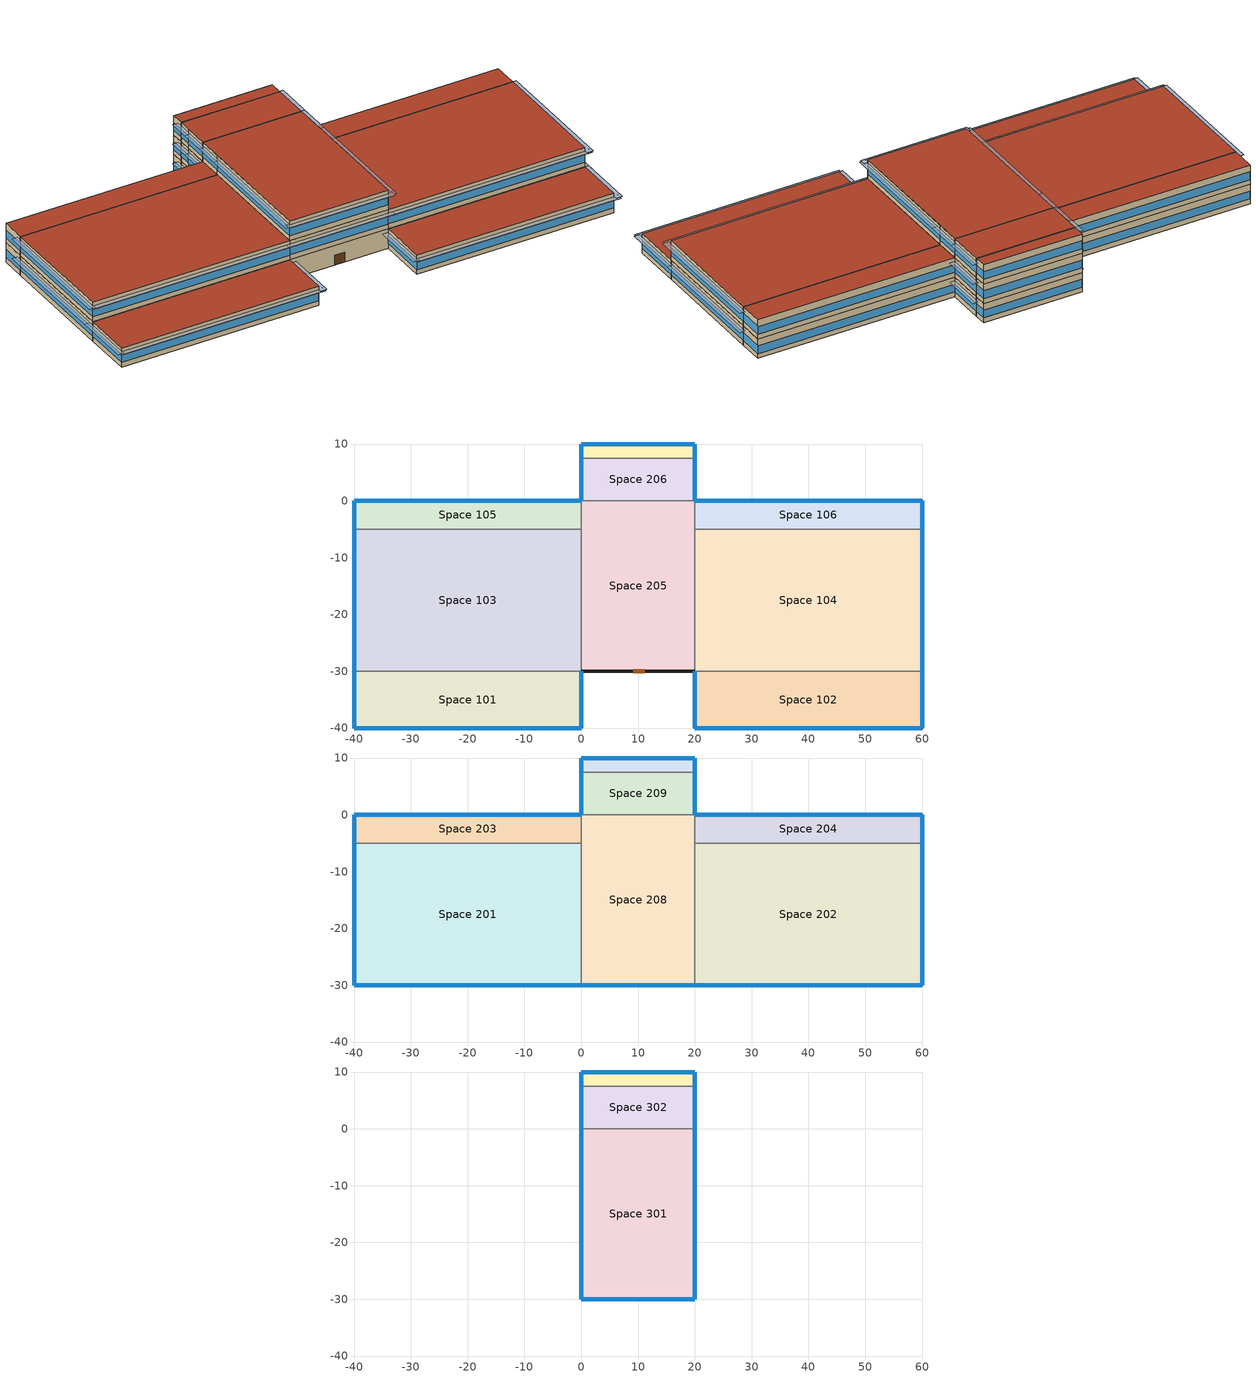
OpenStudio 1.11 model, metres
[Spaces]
Space 101
 floor ground: 0,-30 0,-40 -40,-40 -40,-30 z0
 wall outside: -40,-30 -40,-40 0,-40 0,-30 z0:4
 wall to Space 103: 0,-30 -40,-30 z0:4
 window: -39.97,-40 -0.03,-40 z1:2.6; 0,-39.97 0,-30.03 / -40,-30.03 -40,-39.97 z1:2.61
 roof outside: 0,-40 0,-30 -40,-30 -40,-40 z4
Space 102
 floor ground: 20,-30 60,-30 60,-40 20,-40 z0
 wall outside: 20,-30 20,-40 60,-40 60,-30 z0:4
 wall to Space 104: 60,-30 20,-30 z0:4
 window: 20.03,-40 59.97,-40 z1:2.6; 60,-39.97 60,-30.03 / 20,-30.03 20,-39.97 z1:2.61
 roof outside: 60,-40 60,-30 20,-30 20,-40 z4
Space 103
 floor ground: 0,-5 0,-30 -40,-30 -40,-5 z0
 wall outside: -40,-5 -40,-30 z0:4
 wall to Space 105: 0,-5 -40,-5 z0:4
 wall to Space 205: 0,-30 0,-5 z0:4
 window: -40,-5.03 -40,-29.97 z1:2.6
Space 104
 floor ground: 60,-5 60,-30 20,-30 20,-5 z0
 wall outside: 60,-30 60,-5 z0:4
 wall to Space 205: 20,-5 20,-30 z0:4
 wall to Space 106: 60,-5 20,-5 z0:4
 window: 60,-29.97 60,-5.03 z1:2.6
Space 105
 floor ground: 0,0 0,-5 -40,-5 -40,0 z0
 wall outside: 0,0 -40,0 -40,-5 z0:4
 wall to Space 205: 0,-5 0,0 z0:4
 window: -40,-0.03 -40,-4.97 z1:2.62; -0.03,0 -39.97,0 z1:2.6
Space 106
 floor ground: 60,0 60,-5 20,-5 20,0 z0
 wall outside: 60,-5 60,0 20,0 z0:4
 wall to Space 205: 20,0 20,-5 z0:4
 window: 59.97,0 20.03,0 z1:2.6; 60,-4.97 60,-0.03 z1:2.62
Space 205
 floor ground: 20,0 20,-30 0,-30 0,0 z0
 wall outside: 0,-30 20,-30 z0:4
 wall to Space 206: 20,0 0,0 z0:4
 door: 9.15,-30 11.15,-30 z0:2
Space 206
 floor ground: 20,7.5 20,0 0,0 0,7.5 z0
 wall outside: 0,7.5 0,5 0,0 / 20,0 20,7.5 z0:4
 wall to Space 207: 20,7.5 0,7.5 z0:4
 window: 20,0.03 20,7.47 z1:2.61; 0,4.97 0,0.03 z1:2.62; 0,7.47 0,5.03 z1:2.63
Space 207
 floor ground: 20,10 20,7.5 0,7.5 0,10 z0
 wall outside: 20,7.5 20,10 0,10 0,7.5 z0:4
 window: 19.97,10 0.03,10 z1:2.6; 0,9.97 0,7.53 / 20,7.53 20,9.97 z1:2.63
Space 201
 floor to Space 103: 0,-5 0,-30 -40,-30 -40,-5 z4
 wall outside: -40,-5 -40,-30 0,-30 z4:8
 wall to Space 203: 0,-5 -40,-5 z4:8
 wall to Space 208: 0,-30 0,-5 z4:8
 window: -40,-5.03 -40,-29.97 / -39.97,-30 -0.03,-30 z5:6.6
 roof outside: 0,-30 0,-5 -40,-5 -40,-30 z8
Space 202
 floor to Space 104: 60,-5 60,-30 20,-30 20,-5 z4
 wall outside: 20,-30 60,-30 60,-5 z4:8
 wall to Space 208: 20,-5 20,-30 z4:8
 wall to Space 204: 60,-5 20,-5 z4:8
 window: 60,-29.97 60,-5.03 / 20.03,-30 59.97,-30 z5:6.6
 roof outside: 60,-30 60,-5 20,-5 20,-30 z8
Space 203
 floor to Space 105: 0,0 0,-5 -40,-5 -40,0 z4
 wall outside: 0,0 -40,0 -40,-5 z4:8
 wall to Space 208: 0,-5 0,0 z4:8
 window: -0.03,0 -39.97,0 z5:6.6; -40,-0.03 -40,-4.97 z5:6.62
 roof outside: 0,-5 0,0 -40,0 -40,-5 z8
Space 204
 floor to Space 106: 60,0 60,-5 20,-5 20,0 z4
 wall outside: 60,-5 60,0 20,0 z4:8
 wall to Space 208: 20,0 20,-5 z4:8
 window: 59.97,0 20.03,0 z5:6.6; 60,-4.97 60,-0.03 z5:6.62
 roof outside: 60,-5 60,0 20,0 20,-5 z8
Space 208
 floor to Space 205: 20,0 20,-30 0,-30 0,0 z4
 wall outside: 0,-30 20,-30 z4:8
 wall to Space 209: 20,0 0,0 z4:8
 window: 0.03,-30 19.97,-30 z5:6.6
Space 209
 floor to Space 206: 20,7.5 20,0 0,0 0,7.5 z4
 wall outside: 0,7.5 0,5 0,0 / 20,0 20,7.5 z4:8
 wall to Space 210: 20,7.5 0,7.5 z4:8
 window: 0,4.97 0,0.03 z5:6.62; 0,7.47 0,5.03 z5:6.63; 20,0.03 20,7.47 z5:6.61
Space 210
 floor to Space 207: 20,10 20,7.5 0,7.5 0,10 z4
 wall outside: 20,7.5 20,10 0,10 0,7.5 z4:8
 window: 19.97,10 0.03,10 z5:6.6; 20,7.53 20,9.97 / 0,9.97 0,7.53 z5:6.63
Space 301
 floor to Space 208: 20,0 20,-30 0,-30 0,0 z8
 wall outside: 0,0 0,-5 0,-30 20,-30 20,-5 20,0 z8:12
 wall to Space 302: 20,0 0,0 z8:12
 window: 0.03,-30 19.97,-30 / 20,-29.97 20,-5.03 / 0,-5.03 0,-29.97 z9:10.6; 20,-4.97 20,-0.03 / 0,-0.03 0,-4.97 z9:10.62
 roof outside: 20,-30 20,0 0,0 0,-30 z12
Space 302
 floor to Space 209: 20,7.5 20,0 0,0 0,7.5 z8
 wall outside: 0,7.5 0,5 0,0 / 20,0 20,7.5 z8:12
 wall to Space 303: 20,7.5 0,7.5 z8:12
 window: 0,7.47 0,5.03 z9:10.63; 20,0.03 20,7.47 z9:10.61; 0,4.97 0,0.03 z9:10.62
 roof outside: 20,0 20,7.5 0,7.5 0,0 z12
Space 303
 floor to Space 210: 20,10 20,7.5 0,7.5 0,10 z8
 wall outside: 20,7.5 20,10 0,10 0,7.5 z8:12
 window: 20,7.53 20,9.97 / 0,9.97 0,7.53 z9:10.63; 19.97,10 0.03,10 z9:10.6
 roof outside: 20,7.5 20,10 0,10 0,7.5 z12
shading: 0,-30.78 0,-4.22 -1.2,-4.22 -1.2,-30.78 z11.4; 21.21,-0.78 21.21,8.28 20,8.28 20,-0.78 z11.42; 0.78,-31.2 0.78,-30 -40.78,-30 -40.78,-31.2 z7.4; 0,-0.78 0,5.78 -1.21,5.78 -1.21,-0.78 z3.42; 0,4.21 0,8.29 -1.22,8.29 -1.22,4.21 z3.45; 0.78,-41.2 0.78,-40 -40.78,-40 -40.78,-41.2 z3.4; 20.78,-31.2 20.78,-30 -0.78,-30 -0.78,-31.2 z11.41; 21.2,-30.78 21.2,-4.22 20,-4.22 20,-30.78 z11.4; 61.2,-30.78 61.2,-4.22 60,-4.22 60,-30.78 z3.4; -40,-40.78 -40,-29.22 -41.21,-29.22 -41.21,-40.78 z3.41; 60.78,-31.2 60.78,-30 19.22,-30 19.22,-31.2 z7.4; 0,-0.78 0,5.78 -1.21,5.78 -1.21,-0.78 z11.42; 61.21,-40.78 61.21,-29.22 60,-29.22 60,-40.78 z3.41; 1.21,-40.78 1.21,-29.22 0,-29.22 0,-40.78 z3.41; 21.21,-0.78 21.21,8.28 20,8.28 20,-0.78 z7.42; 0,4.21 0,8.29 -1.22,8.29 -1.22,4.21 z7.45; 0,-5.78 0,0.78 -1.21,0.78 -1.21,-5.78 z11.42; 20,-40.78 20,-29.22 18.79,-29.22 18.79,-40.78 z3.41; 21.21,-0.78 21.21,8.28 20,8.28 20,-0.78 z3.42; 60.78,-41.2 60.78,-40 19.22,-40 19.22,-41.2 z3.4; 0,-0.78 0,5.78 -1.21,5.78 -1.21,-0.78 z7.42; 21.21,-5.78 21.21,0.78 20,0.78 20,-5.78 z11.42; -40,-30.78 -40,-4.22 -41.2,-4.22 -41.2,-30.78 z3.4; 0,4.21 0,8.29 -1.22,8.29 -1.22,4.21 z11.45; -40,-30.78 -40,-4.22 -41.2,-4.22 -41.2,-30.78 z7.4; 61.2,-30.78 61.2,-4.22 60,-4.22 60,-30.78 z7.4; 20.78,-31.2 20.78,-30 -0.78,-30 -0.78,-31.2 z7.41
[Building]
Building 1: Space Type=189.1-2009 - Office - OpenOffice - CZ4-8; Default Construction Set=189.1-2009 - CZ5 - Office
[Site]
SYDNEY: Latitude {deg}=-33.95; Longitude {deg}=151.18; Time Zone {hr}=10; Elevation {m}=3
[ClimateZones]
Climate Zone Institution Name 1=ASHRAE; Climate Zone Document Name 1=ANSI/ASHRAE Standard 169; Climate Zone Document Year 1=2006; Climate Zone Institution Name 2=CEC; Climate Zone Document Name 2=California Climate Zone Descriptions; Climate Zone Document Year 2=1995
[SizingPeriod:DesignDay] Sky Clearness=0; Rain Indicator=0; Snow Indicator=0; Day of Month=21; Daylight Saving Time Indicator=0; Dry-Bulb Temperature Range Modifier Type=DefaultMultipliers
Name | Maximum Dry-Bulb Temperature {C} | Daily Dry-Bulb Temperature Range {deltaC} | Humidity Indicating Conditions at Maximum Dry-Bulb | Barometric Pressure {Pa} | Wind Speed {m/s} | Wind Direction {deg} | Month | Day Type | Humidity Indicating Type | Solar Model Indicator | ASHRAE Taub | ASHRAE Taud
Piacenza Ann Clg .4% Condns WB=>MDB | 30.1 | 11.9 | 24.6 | 99726 | 2.3 | 90 | 8 | SummerDesignDay | Wetbulb | ASHRAETau | 0.48 | 1.935
Piacenza Ann Htg Wind 99.6% Condns WS=>MCDB | 5.8 | 0 | 5.8 | 99726 | 8.9 | 250 | 1 | WinterDesignDay | Wetbulb | ASHRAEClearSky
Piacenza Ann Hum_n 99.6% Condns DP=>MCDB | 3.5 | 0 | -11.3 | 99726 | 2 | 250 | 1 | WinterDesignDay | Dewpoint | ASHRAEClearSky
Piacenza Ann Clg .4% Condns DP=>MDB | 27.4 | 11.9 | 23 | 99726 | 2.3 | 90 | 8 | SummerDesignDay | Dewpoint | ASHRAETau | 0.48 | 1.935
Piacenza Ann Clg .4% Condns DB=>MWB | 33.1 | 11.9 | 22.7 | 99726 | 2.3 | 90 | 8 | SummerDesignDay | Wetbulb | ASHRAETau | 0.48 | 1.935
Piacenza Ann Htg 99.6% Condns DB | -6.1 | 0 | -6.1 | 99726 | 2 | 250 | 1 | WinterDesignDay | Wetbulb | ASHRAEClearSky
Piacenza Ann Clg .4% Condns Enth=>MDB | 30.3 | 11.9 | 74900 | 99726 | 2.3 | 90 | 8 | SummerDesignDay | Enthalpy | ASHRAETau | 0.48 | 1.935
Tabriz Ann Clg .4% Condns Enth=>MDB | 31.2 | 12.1 | 57800 | 86008 | 4.4 | 270 | 8 | SummerDesignDay | Enthalpy | ASHRAETau | 0.602 | 1.541
Tabriz Ann Clg .4% Condns DP=>MDB | 23.5 | 12.1 | 14.1 | 86008 | 4.4 | 270 | 8 | SummerDesignDay | Dewpoint | ASHRAETau | 0.602 | 1.541
Tabriz Ann Htg 99.6% Condns DB | -10.9 | 0 | -10.9 | 86008 | 2.8 | 80 | 1 | WinterDesignDay | Wetbulb | ASHRAEClearSky
Tabriz Ann Hum_n 99.6% Condns DP=>MCDB | -5 | 0 | -17.1 | 86008 | 2.8 | 80 | 1 | WinterDesignDay | Dewpoint | ASHRAEClearSky
Tabriz Ann Clg .4% Condns WB=>MDB | 31 | 12.1 | 18.4 | 86008 | 4.4 | 270 | 8 | SummerDesignDay | Wetbulb | ASHRAETau | 0.602 | 1.541
Tabriz Ann Htg Wind 99.6% Condns WS=>MCDB | -0.4 | 0 | -0.4 | 86008 | 10.3 | 80 | 1 | WinterDesignDay | Wetbulb | ASHRAEClearSky
Tabriz Ann Clg .4% Condns DB=>MWB | 35.2 | 12.1 | 16.6 | 86008 | 4.4 | 270 | 8 | SummerDesignDay | Wetbulb | ASHRAETau | 0.602 | 1.541
SYDNEY Ann Clg .4% Condns WB=>MDB | 27.3 | 6.5 | 23.1 | 101289 | 6.4 | 30 | 2 | SummerDesignDay | Wetbulb | ASHRAETau | 0.388 | 2.368
SYDNEY Ann Htg Wind 99.6% Condns WS=>MCDB | 14.2 | 0 | 14.2 | 101289 | 14.5 | 320 | 7 | WinterDesignDay | Wetbulb | ASHRAEClearSky
SYDNEY Ann Clg .4% Condns DB=>MWB | 32.8 | 6.5 | 19.6 | 101289 | 6.4 | 30 | 2 | SummerDesignDay | Wetbulb | ASHRAETau | 0.388 | 2.368
SYDNEY Ann Hum_n 99.6% Condns DP=>MCDB | 16.4 | 0 | -3 | 101289 | 2.3 | 320 | 7 | WinterDesignDay | Dewpoint | ASHRAEClearSky
SYDNEY Ann Clg .4% Condns Enth=>MDB | 27.7 | 6.5 | 68600 | 101289 | 6.4 | 30 | 2 | SummerDesignDay | Enthalpy | ASHRAETau | 0.388 | 2.368
SYDNEY Ann Clg .4% Condns DP=>MDB | 24.8 | 6.5 | 21.9 | 101289 | 6.4 | 30 | 2 | SummerDesignDay | Dewpoint | ASHRAETau | 0.388 | 2.368
SYDNEY Ann Htg 99.6% Condns DB | 6 | 0 | 6 | 101289 | 2.3 | 320 | 7 | WinterDesignDay | Wetbulb | ASHRAEClearSky
[DefaultConstructionSet] Interior Partition Construction=Interior Partition
Name | Default Exterior Surface Constructions | Default Interior Surface Constructions | Default Ground Contact Surface Constructions | Default Exterior SubSurface Constructions | Default Interior SubSurface Constructions
189.1-2009 - CZ1 - Office | Default Surface Constructions 31 | Default Surface Constructions 32 | Default Surface Constructions 33 | Default Sub Surface Constructions 21 | Default Sub Surface Constructions 22
189.1-2009 - CZ5 - Office | Default Surface Constructions 13 | Default Surface Constructions 14 | Default Surface Constructions 15 | Default Sub Surface Constructions 9 | Default Sub Surface Constructions 10
189.1-2009 - CZ1 - Officegroupmodification | Default Surface Constructions 1 | Default Surface Constructions 2 | Default Surface Constructions 3 | Default Sub Surface Constructions 1 | Default Sub Surface Constructions 2
189.1-2009 - CZ1 - Office group3 | Default Surface Constructions 28 | Default Surface Constructions 29 | Default Surface Constructions 30 | Default Sub Surface Constructions 19 | Default Sub Surface Constructions 20
[DefaultSurfaceConstructions]
Name | Floor Construction | Wall Construction | Roof Ceiling Construction
Default Surface Constructions 1 | ASHRAE 189.1-2009 ExtRoof IEAD mymodel | ASHRAE 189.1-2009 ExtWall Mass mymodel | ASHRAE 189.1-2009 ExtRoof IEAD ClimateZone 1
Default Surface Constructions 2; Default Surface Constructions 14; Default Surface Constructions 29; Default Surface Constructions 32 | Interior Floor | Interior Wall | Interior Ceiling
Default Surface Constructions 3; Default Surface Constructions 15; Default Surface Constructions 30; Default Surface Constructions 33 | ExtSlabCarpet 4in ClimateZone 1-8 | ExtSlabCarpet 4in ClimateZone 1-8 | ExtSlabCarpet 4in ClimateZone 1-8
Default Surface Constructions 13 | ExtSlabCarpet 4in ClimateZone 1-8 | ASHRAE 189.1-2009 ExtWall Mass ClimateZone 5 | ASHRAE 189.1-2009 ExtRoof IEAD ClimateZone 2-5
Default Surface Constructions 28 | ExtSlabCarpet 4in ClimateZone 1-8 | ASHRAE 189.1-2009 ExtWall Mass mymodification3 | ASHRAE 189.1-2009 ExtRoof IEAD mymodification3
Default Surface Constructions 31 | ExtSlabCarpet 4in ClimateZone 1-8 | ASHRAE 189.1-2009 ExtWall Mass ClimateZone 1 | ASHRAE 189.1-2009 ExtRoof IEAD ClimateZone 1
[Construction]
ExtSlabCarpet 4in ClimateZone 1-8: MAT-CC05 4 HW CONCRETE, CP02 CARPET PAD
ASHRAE 189.1-2009 ExtWall Mass ClimateZone 1; ASHRAE 189.1-2009 ExtWall Mass mymodification3: 1IN Stucco, 8IN Concrete HW, Wall Insulation [31], 1/2IN Gypsum
ASHRAE 189.1-2009 ExtRoof IEAD ClimateZone 1: Roof Membrane, Roof Insulation [18] 1, Metal Decking 2
Interior Floor: F16 Acoustic tile, F05 Ceiling air space resistance, M11 100mm lightweight concrete
Interior Wall: G01a 19mm gypsum board, F04 Wall air space resistance, G01a 19mm gypsum board
Interior Ceiling: M11 100mm lightweight concrete, F05 Ceiling air space resistance, F16 Acoustic tile
ASHRAE 189.1-2009 ExtWindow ClimateZone 1: Theoretical Glass [167]
Exterior Door: F08 Metal surface, I01 25mm insulation board
Interior Window: Clear 3mm
Interior Door; Interior Partition: G05 25mm wood
ASHRAE 189.1-2009 ExtRoof IEAD ClimateZone 2-5: Roof Membrane, Roof Insulation [21], Metal Decking
ASHRAE 189.1-2009 ExtWindow ClimateZone 4-5: Theoretical Glass [207]
ASHRAE 189.1-2009 ExtWall Mass ClimateZone 5: 1IN Stucco, 8IN Concrete HW, Wall Insulation [40], 1/2IN Gypsum
ASHRAE 189.1-2009 ExtRoof IEAD mymodel: Roof Membrane, Roof Insulation [21] 2, Metal Decking 3
ASHRAE 189.1-2009 ExtWall Mass mymodel: 1IN Stucco, 8IN Concrete HW, Wall Insulation [35] 1, 1/2IN Gypsum 1
ASHRAE 189.1-2009 ExtRoof IEAD mymodification3: Roof Membrane, Roof Insulation [18], 1/2IN Gypsum
[Material] Thermal Absorptance=0.9
Name | Roughness | Thickness {m} | Conductivity {W/m-K} | Density {kg/m3} | Specific Heat {J/kg-K} | Solar Absorptance | Visible Absorptance
MAT-CC05 4 HW CONCRETE | Rough | 0.1016 | 1.311 | 2240 | 836.8 | 0.85 | 0.85
1IN Stucco | Smooth | 0.0253 | 0.6918 | 1858 | 837 | 0.92 | 0.92
8IN Concrete HW | MediumRough | 0.2033 | 1.7296 | 2243 | 837 | 0.65 | 0.65
Wall Insulation [31] | MediumRough | 0.0337 | 0.0432 | 91 | 837 | 0.5 | 0.5
1/2IN Gypsum; 1/2IN Gypsum 1 | Smooth | 0.0127 | 0.16 | 784.9 | 830 | 0.4 | 0.4
Roof Membrane | VeryRough | 0.0095 | 0.16 | 1121.29 | 1460 | 0.7 | 0.7
Roof Insulation [18]; Roof Insulation [18] 1 | MediumRough | 0.1693 | 0.049 | 265 | 836.8 | 0.7 | 0.7
Metal Decking; Metal Decking 2; Metal Decking 3 | MediumSmooth | 0.0015 | 45.006 | 7680 | 418.4 | 0.6 | 0.6
F16 Acoustic tile | MediumSmooth | 0.0191 | 0.06 | 368 | 590 | 0.3 | 0.3
M11 100mm lightweight concrete | MediumRough | 0.1016 | 0.53 | 1280 | 840 | 0.5 | 0.5
G01a 19mm gypsum board | MediumSmooth | 0.019 | 0.16 | 800 | 1090 | 0.4 | 0.4
F08 Metal surface | Smooth | 0.0008 | 45.28 | 7824 | 500 | 0.7 | 0.7
I01 25mm insulation board | MediumRough | 0.0254 | 0.03 | 43 | 1210 | 0.6 | 0.6
G05 25mm wood | MediumSmooth | 0.0254 | 0.15 | 608 | 1630 | 0.5 | 0.5
Roof Insulation [21]; Roof Insulation [21] 2 | MediumRough | 0.2105 | 0.049 | 265 | 836.8 | 0.7 | 0.7
Wall Insulation [40] | MediumRough | 0.0794 | 0.0432 | 91 | 837 | 0.5 | 0.5
Wall Insulation [35] 1 | MediumRough | 0.0452 | 0.0432 | 91 | 837 | 0.5 | 0.5
[Material:NoMass]
CP02 CARPET PAD: Roughness=Smooth; Thermal Resistance {m2-K/W}=0.1; Thermal Absorptance=0.9; Solar Absorptance=0.8; Visible Absorptance=0.8
[Material:AirGap]
Name | Thermal Resistance {m2-K/W}
F05 Ceiling air space resistance | 0.18
F04 Wall air space resistance | 0.15
[DefaultSubSurfaceConstructions]
Name | Fixed Window Construction | Operable Window Construction | Door Construction | Tubular Daylight Dome Construction | Tubular Daylight Diffuser Construction
Default Sub Surface Constructions 1; Default Sub Surface Constructions 19; Default Sub Surface Constructions 21 | ASHRAE 189.1-2009 ExtWindow ClimateZone 1 | ASHRAE 189.1-2009 ExtWindow ClimateZone 1 | Exterior Door | Interior Window | Interior Window
Default Sub Surface Constructions 2; Default Sub Surface Constructions 10; Default Sub Surface Constructions 20; Default Sub Surface Constructions 22 | Interior Window | Interior Window | Interior Door
Default Sub Surface Constructions 9 | ASHRAE 189.1-2009 ExtWindow ClimateZone 4-5 | ASHRAE 189.1-2009 ExtWindow ClimateZone 4-5 | Exterior Door | Interior Window | Interior Window
[WindowMaterial:Glazing] Optical Data Type=SpectralAverage; Thickness {m}=0.003; Back Side Solar Reflectance at Normal Incidence=0; Back Side Visible Reflectance at Normal Incidence=0; Infrared Transmittance at Normal Incidence=0; Dirt Correction Factor for Solar and Visible Transmittance=1; Solar Diffusing=No
Name | Solar Transmittance at Normal Incidence | Front Side Solar Reflectance at Normal Incidence | Visible Transmittance at Normal Incidence | Front Side Visible Reflectance at Normal Incidence | Front Side Infrared Hemispherical Emissivity | Back Side Infrared Hemispherical Emissivity | Conductivity {W/m-K}
Theoretical Glass [167] | 0.2374 | 0.7126 | 0.2512 | 0.6988 | 0.985 | 0.985 | 2.1073
Clear 3mm | 0.837 | 0.075 | 0.898 | 0.081 | 0.84 | 0.84 | 0.9
Theoretical Glass [207] | 0.3311 | 0.6189 | 0.44 | 0.51 | 0.9 | 0.9 | 0.0133
[SpaceType] Standards Building Type=Office
Name | Default Schedule Set | Design Specification Outdoor Air Object | Standards Space Type
189.1-2009 - Office - BreakRoom - CZ1-3 | 189.1-2009 - Office - BreakRoom - CZ1-3 Schedule Set | 189.1-2009 - Office - BreakRoom - CZ1-3 Ventilation | BreakRoom
189.1-2009 - Office - ClosedOffice - CZ1-3 | 189.1-2009 - Office - ClosedOffice - CZ1-3 Schedule Set | 189.1-2009 - Office - ClosedOffice - CZ1-3 Ventilation | ClosedOffice
189.1-2009 - Office - Conference - CZ1-3 | 189.1-2009 - Office - Conference - CZ1-3 Schedule Set | 189.1-2009 - Office - Conference - CZ1-3 Ventilation | Conference
189.1-2009 - Office - Corridor - CZ1-3 | 189.1-2009 - Office - Corridor - CZ1-3 Schedule Set | 189.1-2009 - Office - Corridor - CZ1-3 Ventilation | Corridor
189.1-2009 - Office - OpenOffice - CZ1-3 | 189.1-2009 - Office - OpenOffice - CZ1-3 Schedule Set | 189.1-2009 - Office - OpenOffice - CZ1-3 Ventilation | OpenOffice
189.1-2009 - Office - Stair - CZ1-3 | 189.1-2009 - Office - Stair - CZ1-3 Schedule Set | 189.1-2009 - Office - Stair - CZ1-3 Ventilation | Stair
189.1-2009 - Office - OpenOffice - CZ4-8 | 189.1-2009 - Office - OpenOffice - CZ4-8 Schedule Set | 189.1-2009 - Office - OpenOffice - CZ4-8 Ventilation | OpenOffice
[DefaultScheduleSet] Lighting Schedule=Office Bldg Light; Infiltration Schedule=Office Infil Quarter On
Name | Number of People Schedule | People Activity Level Schedule | Electric Equipment Schedule
189.1-2009 - Office - BreakRoom - CZ1-3 Schedule Set; 189.1-2009 - Office - Conference - CZ1-3 Schedule Set | Office Misc Occ | Office Activity | Office Bldg Equip
189.1-2009 - Office - ClosedOffice - CZ1-3 Schedule Set; 189.1-2009 - Office - Corridor - CZ1-3 Schedule Set; 189.1-2009 - Office - OpenOffice - CZ1-3 Schedule Set; 189.1-2009 - Office - OpenOffice - CZ4-8 Schedule Set | Office Work Occ | Office Activity | Office Bldg Equip
189.1-2009 - Office - Stair - CZ1-3 Schedule Set
[Lights:Definition] Design Level Calculation Method=Watts/Area
Name | Watts per Space Floor Area {W/m2}
189.1-2009 - Office - BreakRoom - CZ1-3 Lights Definition | 11.625
189.1-2009 - Office - ClosedOffice - CZ1-3 Lights Definition; 189.1-2009 - Office - OpenOffice - CZ1-3 Lights Definition; 189.1-2009 - Office - OpenOffice - CZ4-8 Lights Definition | 10.6563
189.1-2009 - Office - Conference - CZ1-3 Lights Definition | 12.5938
189.1-2009 - Office - Corridor - CZ1-3 Lights Definition | 4.84376
189.1-2009 - Office - Stair - CZ1-3 Lights Definition | 5.81251
[Lights]
Name | Lights Definition | Space or SpaceType
189.1-2009 - Office - BreakRoom - CZ1-3 Lights | 189.1-2009 - Office - BreakRoom - CZ1-3 Lights Definition | 189.1-2009 - Office - BreakRoom - CZ1-3
189.1-2009 - Office - ClosedOffice - CZ1-3 Lights | 189.1-2009 - Office - ClosedOffice - CZ1-3 Lights Definition | 189.1-2009 - Office - ClosedOffice - CZ1-3
189.1-2009 - Office - Conference - CZ1-3 Lights | 189.1-2009 - Office - Conference - CZ1-3 Lights Definition | 189.1-2009 - Office - Conference - CZ1-3
189.1-2009 - Office - Corridor - CZ1-3 Lights | 189.1-2009 - Office - Corridor - CZ1-3 Lights Definition | 189.1-2009 - Office - Corridor - CZ1-3
189.1-2009 - Office - OpenOffice - CZ1-3 Lights | 189.1-2009 - Office - OpenOffice - CZ1-3 Lights Definition | 189.1-2009 - Office - OpenOffice - CZ1-3
189.1-2009 - Office - Stair - CZ1-3 Lights | 189.1-2009 - Office - Stair - CZ1-3 Lights Definition | 189.1-2009 - Office - Stair - CZ1-3
189.1-2009 - Office - OpenOffice - CZ4-8 Lights | 189.1-2009 - Office - OpenOffice - CZ4-8 Lights Definition | 189.1-2009 - Office - OpenOffice - CZ4-8
[DesignSpecification:OutdoorAir] Outdoor Air Method=Sum
Name | Outdoor Air Flow per Person {m3/s-person} | Outdoor Air Flow per Floor Area {m3/s-m2}
189.1-2009 - Office - BreakRoom - CZ1-3 Ventilation | 0.00707921
189.1-2009 - Office - ClosedOffice - CZ1-3 Ventilation; 189.1-2009 - Office - Conference - CZ1-3 Ventilation; 189.1-2009 - Office - OpenOffice - CZ1-3 Ventilation; 189.1-2009 - Office - OpenOffice - CZ4-8 Ventilation | 0.00943895
189.1-2009 - Office - Corridor - CZ1-3 Ventilation; 189.1-2009 - Office - Stair - CZ1-3 Ventilation |  | 0.000254
[People:Definition] Number of People Calculation Method=People/Area; Fraction Radiant=0.3
Name | People per Space Floor Area {person/m2}
189.1-2009 - Office - BreakRoom - CZ1-3 People Definition; 189.1-2009 - Office - Conference - CZ1-3 People Definition | 0.538196
189.1-2009 - Office - ClosedOffice - CZ1-3 People Definition | 0.0511286
189.1-2009 - Office - Corridor - CZ1-3 People Definition | 0.0107639
189.1-2009 - Office - OpenOffice - CZ1-3 People Definition; 189.1-2009 - Office - OpenOffice - CZ4-8 People Definition | 0.0565105
[People]
Name | People Definition | Space or SpaceType
189.1-2009 - Office - BreakRoom - CZ1-3 People | 189.1-2009 - Office - BreakRoom - CZ1-3 People Definition | 189.1-2009 - Office - BreakRoom - CZ1-3
189.1-2009 - Office - ClosedOffice - CZ1-3 People | 189.1-2009 - Office - ClosedOffice - CZ1-3 People Definition | 189.1-2009 - Office - ClosedOffice - CZ1-3
189.1-2009 - Office - Conference - CZ1-3 People | 189.1-2009 - Office - Conference - CZ1-3 People Definition | 189.1-2009 - Office - Conference - CZ1-3
189.1-2009 - Office - Corridor - CZ1-3 People | 189.1-2009 - Office - Corridor - CZ1-3 People Definition | 189.1-2009 - Office - Corridor - CZ1-3
189.1-2009 - Office - OpenOffice - CZ1-3 People | 189.1-2009 - Office - OpenOffice - CZ1-3 People Definition | 189.1-2009 - Office - OpenOffice - CZ1-3
189.1-2009 - Office - OpenOffice - CZ4-8 People | 189.1-2009 - Office - OpenOffice - CZ4-8 People Definition | 189.1-2009 - Office - OpenOffice - CZ4-8
[SpaceInfiltration:DesignFlowRate] Design Flow Rate Calculation Method=Flow/ExteriorArea
Name | Space or SpaceType | Flow per Exterior Surface Area {m3/s-m2}
189.1-2009 - Office - BreakRoom - CZ1-3 Infiltration | 189.1-2009 - Office - BreakRoom - CZ1-3 | 0.00030226
189.1-2009 - Office - ClosedOffice - CZ1-3 Infiltration | 189.1-2009 - Office - ClosedOffice - CZ1-3 | 0.00030226
189.1-2009 - Office - Conference - CZ1-3 Infiltration | 189.1-2009 - Office - Conference - CZ1-3 | 0.00030226
189.1-2009 - Office - Corridor - CZ1-3 Infiltration | 189.1-2009 - Office - Corridor - CZ1-3 | 0.00030226
189.1-2009 - Office - OpenOffice - CZ1-3 Infiltration | 189.1-2009 - Office - OpenOffice - CZ1-3 | 0.00030226
189.1-2009 - Office - Stair - CZ1-3 Infiltration | 189.1-2009 - Office - Stair - CZ1-3 | 0.00030226
189.1-2009 - Office - OpenOffice - CZ4-8 Infiltration | 189.1-2009 - Office - OpenOffice - CZ4-8 | 0.000226568
[ElectricEquipment:Definition] Design Level Calculation Method=Watts/Area
Name | Watts per Space Floor Area {W/m2}
189.1-2009 - Office - BreakRoom - CZ1-3 Electric Equipment Definition | 48.007
189.1-2009 - Office - ClosedOffice - CZ1-3 Electric Equipment Definition | 6.8889
189.1-2009 - Office - Conference - CZ1-3 Electric Equipment Definition | 3.98265
189.1-2009 - Office - Corridor - CZ1-3 Electric Equipment Definition | 1.72223
189.1-2009 - Office - OpenOffice - CZ1-3 Electric Equipment Definition; 189.1-2009 - Office - OpenOffice - CZ4-8 Electric Equipment Definition | 7.64238
[ElectricEquipment]
Name | Electric Equipment Definition | Space or SpaceType
189.1-2009 - Office - BreakRoom - CZ1-3 Electric Equipment | 189.1-2009 - Office - BreakRoom - CZ1-3 Electric Equipment Definition | 189.1-2009 - Office - BreakRoom - CZ1-3
189.1-2009 - Office - ClosedOffice - CZ1-3 Electric Equipment | 189.1-2009 - Office - ClosedOffice - CZ1-3 Electric Equipment Definition | 189.1-2009 - Office - ClosedOffice - CZ1-3
189.1-2009 - Office - Conference - CZ1-3 Electric Equipment | 189.1-2009 - Office - Conference - CZ1-3 Electric Equipment Definition | 189.1-2009 - Office - Conference - CZ1-3
189.1-2009 - Office - Corridor - CZ1-3 Electric Equipment | 189.1-2009 - Office - Corridor - CZ1-3 Electric Equipment Definition | 189.1-2009 - Office - Corridor - CZ1-3
189.1-2009 - Office - OpenOffice - CZ1-3 Electric Equipment | 189.1-2009 - Office - OpenOffice - CZ1-3 Electric Equipment Definition | 189.1-2009 - Office - OpenOffice - CZ1-3
189.1-2009 - Office - OpenOffice - CZ4-8 Electric Equipment | 189.1-2009 - Office - OpenOffice - CZ4-8 Electric Equipment Definition | 189.1-2009 - Office - OpenOffice - CZ4-8
[ThermostatSetpoint:DualSetpoint] Heating Setpoint Temperature Schedule=Medium Office HtgSetp; Cooling Setpoint Temperature Schedule=Medium Office ClgSetp
Thermal Zone 1 Thermostat 1; Thermal Zone 2 Thermostat 1; Thermal Zone 3 Thermostat 1; Thermal Zone 4 Thermostat; Thermal Zone 5 Thermostat 1; Thermal Zone 6 Thermostat 1
[BuildingStory] Nominal Floor to Floor Height {m}=4
Name | Nominal Z Coordinate {m}
Building Story 1; Building Story 2; Building Story 4 | 0
Building Story 3; Building Story 5 | 4
Building Story 6 | 8
[Space]
Name | Space Type | Default Construction Set | Building Story | Thermal Zone
Space 101; Space 102 | 189.1-2009 - Office - Conference - CZ1-3 | 189.1-2009 - CZ1 - Office group3 | Building Story 1 | Thermal Zone 1
Space 103 | 189.1-2009 - Office - ClosedOffice - CZ1-3 | 189.1-2009 - CZ1 - Office group3 | Building Story 1 | Thermal Zone 3
Space 104 | 189.1-2009 - Office - OpenOffice - CZ1-3 | 189.1-2009 - CZ1 - Office group3 | Building Story 1 | Thermal Zone 2
Space 105; Space 106 | 189.1-2009 - Office - Corridor - CZ1-3 | 189.1-2009 - CZ1 - Office group3 | Building Story 1 | Thermal Zone 5
Space 201 | 189.1-2009 - Office - ClosedOffice - CZ1-3 | 189.1-2009 - CZ1 - Office group3 | Building Story 2 | Thermal Zone 3
Space 202 | 189.1-2009 - Office - OpenOffice - CZ1-3 | 189.1-2009 - CZ1 - Office group3 | Building Story 2 | Thermal Zone 2
Space 203; Space 204 | 189.1-2009 - Office - Corridor - CZ1-3 | 189.1-2009 - CZ1 - Office group3 | Building Story 2 | Thermal Zone 5
Space 205 | 189.1-2009 - Office - BreakRoom - CZ1-3 | 189.1-2009 - CZ1 - Office group3 | Building Story 1 | Thermal Zone 4
Space 206; Space 207 | 189.1-2009 - Office - Stair - CZ1-3 | 189.1-2009 - CZ1 - Office group3 | Building Story 1 | Thermal Zone 6
Space 208 | 189.1-2009 - Office - BreakRoom - CZ1-3 | 189.1-2009 - CZ1 - Office group3 | Building Story 2 | Thermal Zone 4
Space 209; Space 210 | 189.1-2009 - Office - Stair - CZ1-3 | 189.1-2009 - CZ1 - Office group3 | Building Story 2 | Thermal Zone 6
Space 301 | 189.1-2009 - Office - BreakRoom - CZ1-3 | 189.1-2009 - CZ1 - Office group3 | Building Story 3 | Thermal Zone 4
Space 302 | 189.1-2009 - Office - Stair - CZ1-3 | 189.1-2009 - CZ1 - Office | Building Story 3 | Thermal Zone 6
Space 303 | 189.1-2009 - Office - Stair - CZ1-3 | 189.1-2009 - CZ1 - Officegroupmodification | Building Story 3 | Thermal Zone 6
[ThermalZone] Use Ideal Air Loads=Yes
Name | Thermostat
Thermal Zone 1 | Thermal Zone 1 Thermostat 1
Thermal Zone 2 | Thermal Zone 2 Thermostat 1
Thermal Zone 3 | Thermal Zone 3 Thermostat 1
Thermal Zone 4 | Thermal Zone 4 Thermostat
Thermal Zone 5 | Thermal Zone 5 Thermostat 1
Thermal Zone 6 | Thermal Zone 6 Thermostat 1
[Sizing:Zone] Zone Cooling Design Supply Air Temperature Input Method=SupplyAirTemperature; Zone Cooling Design Supply Air Temperature {C}=14; Zone Cooling Design Supply Air Temperature Difference {deltaC}=11.11; Zone Heating Design Supply Air Temperature Input Method=SupplyAirTemperature; Zone Heating Design Supply Air Temperature {C}=40; Zone Heating Design Supply Air Temperature Difference {deltaC}=11.11; Zone Cooling Design Supply Air Humidity Ratio {kg-H2O/kg-air}=0.0085; Zone Heating Design Supply Air Humidity Ratio {kg-H2O/kg-air}=0.008; Cooling Design Air Flow Method=DesignDay; Heating Design Air Flow Method=DesignDay; Account for Dedicated Outdoor Air System=No; Dedicated Outdoor Air System Control Strategy=NeutralSupplyAir; Dedicated Outdoor Air Low Setpoint Temperature for Design {C}=autosize; Dedicated Outdoor Air High Setpoint Temperature for Design {C}=autosize
Thermal Zone 1; Thermal Zone 2; Thermal Zone 3; Thermal Zone 4; Thermal Zone 5; Thermal Zone 6
[Schedule:Ruleset]
Name | Default Day Schedule | Summer Design Day Schedule | Winter Design Day Schedule
Office Bldg Light | Office Bldg Light Default Schedule | Office Bldg Light Summer Design Day | Office Bldg Light Winter Design Day
Office Misc Occ | Office Bldg Occ Default Schedule 1 | Office Bldg Occ Summer Design Day 1 | Office Bldg Occ Winter Design Day 1
Office Activity | Office Activity Default Schedule | Office Activity Summer Design Day | Office Activity Winter Design Day
Office Infil Quarter On | Office Infil Quarter On Default Schedule | Office Infil Quarter On Summer Design Day | Office Infil Quarter On Winter Design Day
Office Bldg Equip | Office Bldg Equip Default Schedule | Office Bldg Equip Summer Design Day | Office Bldg Equip Winter Design Day
Medium Office HtgSetp | Medium Office HtgSetp Default Schedule | Medium Office HtgSetp Summer Design Day | Medium Office HtgSetp Winter Design Day
Medium Office ClgSetp | Medium Office ClgSetp Default Schedule | Medium Office ClgSetp Summer Design Day | Medium Office ClgSetp Winter Design Day
Office Work Occ | Office Bldg Occ Default Schedule | Office Bldg Occ Summer Design Day | Office Bldg Occ Winter Design Day
[Schedule:Day]
Office Bldg Light Default Schedule: 5, 0, 0.05, 7, 0, 0.1, 8, 0, 0.3, 17, 0, 0.9, 18, 0, 0.7, 20, 0, 0.5, 22, 0, 0.3, 23, 0, 0.1, 24, 0, 0.05
Office Bldg Light Summer Design Day; Office Infil Quarter On Rule 1 Day Schedule; Office Bldg Equip Summer Design Day: 24, 0, 1
Office Bldg Light Winter Design Day; Office Bldg Occ Winter Design Day 1; Office Bldg Occ Rule 1 Day Schedule 1; Office Bldg Equip Winter Design Day; Office Bldg Occ Winter Design Day; Office Bldg Occ Rule 1 Day Schedule: 24, 0, 0
Office Bldg Light Rule 1 Day Schedule: 24, 0, 0.05
Office Bldg Light Rule 2 Day Schedule: 6, 0, 0.05, 8, 0, 0.1, 14, 0, 0.5, 17, 0, 0.15, 24, 0, 0.05
Office Bldg Occ Default Schedule 1: 6, 0, 0, 7, 0, 0.1, 8, 0, 0.2, 20, 0, 0.4, 22, 0, 0.1, 24, 0, 0.05
Office Bldg Occ Summer Design Day 1; Office Bldg Occ Summer Design Day: 6, 0, 0, 22, 0, 1, 24, 0, 0.05
Office Bldg Occ Rule 2 Day Schedule 1: 6, 0, 0, 8, 0, 0.1, 14, 0, 0.25, 17, 0, 0.1, 24, 0, 0
Office Activity Default Schedule; Office Activity Summer Design Day; Office Activity Winter Design Day: 24, 0, 132
Office Infil Quarter On Default Schedule; Office Infil Quarter On Summer Design Day: 6, 0, 1, 22, 0, 0.25, 24, 0, 1
Office Infil Quarter On Winter Design Day; Office Infil Quarter On Rule 2 Day Schedule: 6, 0, 1, 18, 0, 0.25, 24, 0, 1
Office Bldg Equip Default Schedule: 8, 0, 0.4, 12, 0, 0.9, 13, 0, 0.8, 17, 0, 0.9, 18, 0, 0.8, 20, 0, 0.6, 22, 0, 0.5, 24, 0, 0.4
Office Bldg Equip Rule 1 Day Schedule: 24, 0, 0.3
Office Bldg Equip Rule 2 Day Schedule: 6, 0, 0.3, 8, 0, 0.4, 14, 0, 0.5, 17, 0, 0.35, 24, 0, 0.3
Medium Office HtgSetp Default Schedule: 6, 0, 15.6, 22, 0, 21, 24, 0, 15.6
Medium Office HtgSetp Summer Design Day; Medium Office HtgSetp Rule 1 Day Schedule: 24, 0, 15.6
Medium Office HtgSetp Winter Design Day: 24, 0, 21
Medium Office HtgSetp Rule 2 Day Schedule: 6, 0, 15.6, 18, 0, 21, 24, 0, 15.6
Medium Office ClgSetp Default Schedule; Medium Office ClgSetp Summer Design Day: 6, 0, 26.7, 22, 0, 24, 24, 0, 26.7
Medium Office ClgSetp Winter Design Day; Medium Office ClgSetp Rule 1 Day Schedule: 24, 0, 26.7
Medium Office ClgSetp Rule 2 Day Schedule: 6, 0, 26.7, 18, 0, 24, 24, 0, 26.7
Office Bldg Occ Default Schedule: 6, 0, 0, 7, 0, 0.1, 8, 0, 0.2, 12, 0, 0.85, 13, 0, 0.5, 17, 0, 0.85, 18, 0, 0.7, 20, 0, 0.4, 22, 0, 0.1, 24, 0, 0.05
Office Bldg Occ Rule 2 Day Schedule: 6, 0, 0, 8, 0, 0.1, 14, 0, 0.4, 17, 0, 0.1, 24, 0, 0
[Schedule:Rule] Apply Monday=No; Apply Tuesday=No; Apply Wednesday=No; Apply Thursday=No; Apply Friday=No; Date Specification Type=DateRange; Start Month=1; Start Day=1; End Month=12; End Day=31
Name | Schedule Ruleset | Rule Order | Day Schedule | Apply Sunday | Apply Saturday
Office Bldg Light Rule 1 | Office Bldg Light | 0 | Office Bldg Light Rule 1 Day Schedule | Yes | No
Office Bldg Light Rule 2 | Office Bldg Light | 1 | Office Bldg Light Rule 2 Day Schedule | No | Yes
Office Misc Occ Rule 1 | Office Misc Occ | 0 | Office Bldg Occ Rule 1 Day Schedule 1 | Yes | No
Office Misc Occ Rule 2 | Office Misc Occ | 1 | Office Bldg Occ Rule 2 Day Schedule 1 | No | Yes
Office Infil Quarter On Rule 1 | Office Infil Quarter On | 0 | Office Infil Quarter On Rule 1 Day Schedule | Yes | No
Office Infil Quarter On Rule 2 | Office Infil Quarter On | 1 | Office Infil Quarter On Rule 2 Day Schedule | No | Yes
Office Bldg Equip Rule 1 | Office Bldg Equip | 0 | Office Bldg Equip Rule 1 Day Schedule | Yes | No
Office Bldg Equip Rule 2 | Office Bldg Equip | 1 | Office Bldg Equip Rule 2 Day Schedule | No | Yes
Medium Office HtgSetp Rule 1 | Medium Office HtgSetp | 0 | Medium Office HtgSetp Rule 1 Day Schedule | Yes | No
Medium Office HtgSetp Rule 2 | Medium Office HtgSetp | 1 | Medium Office HtgSetp Rule 2 Day Schedule | No | Yes
Medium Office ClgSetp Rule 1 | Medium Office ClgSetp | 0 | Medium Office ClgSetp Rule 1 Day Schedule | Yes | No
Medium Office ClgSetp Rule 2 | Medium Office ClgSetp | 1 | Medium Office ClgSetp Rule 2 Day Schedule | No | Yes
Office Work Occ Rule 1 | Office Work Occ | 0 | Office Bldg Occ Rule 1 Day Schedule | Yes | No
Office Work Occ Rule 2 | Office Work Occ | 1 | Office Bldg Occ Rule 2 Day Schedule | No | Yes
